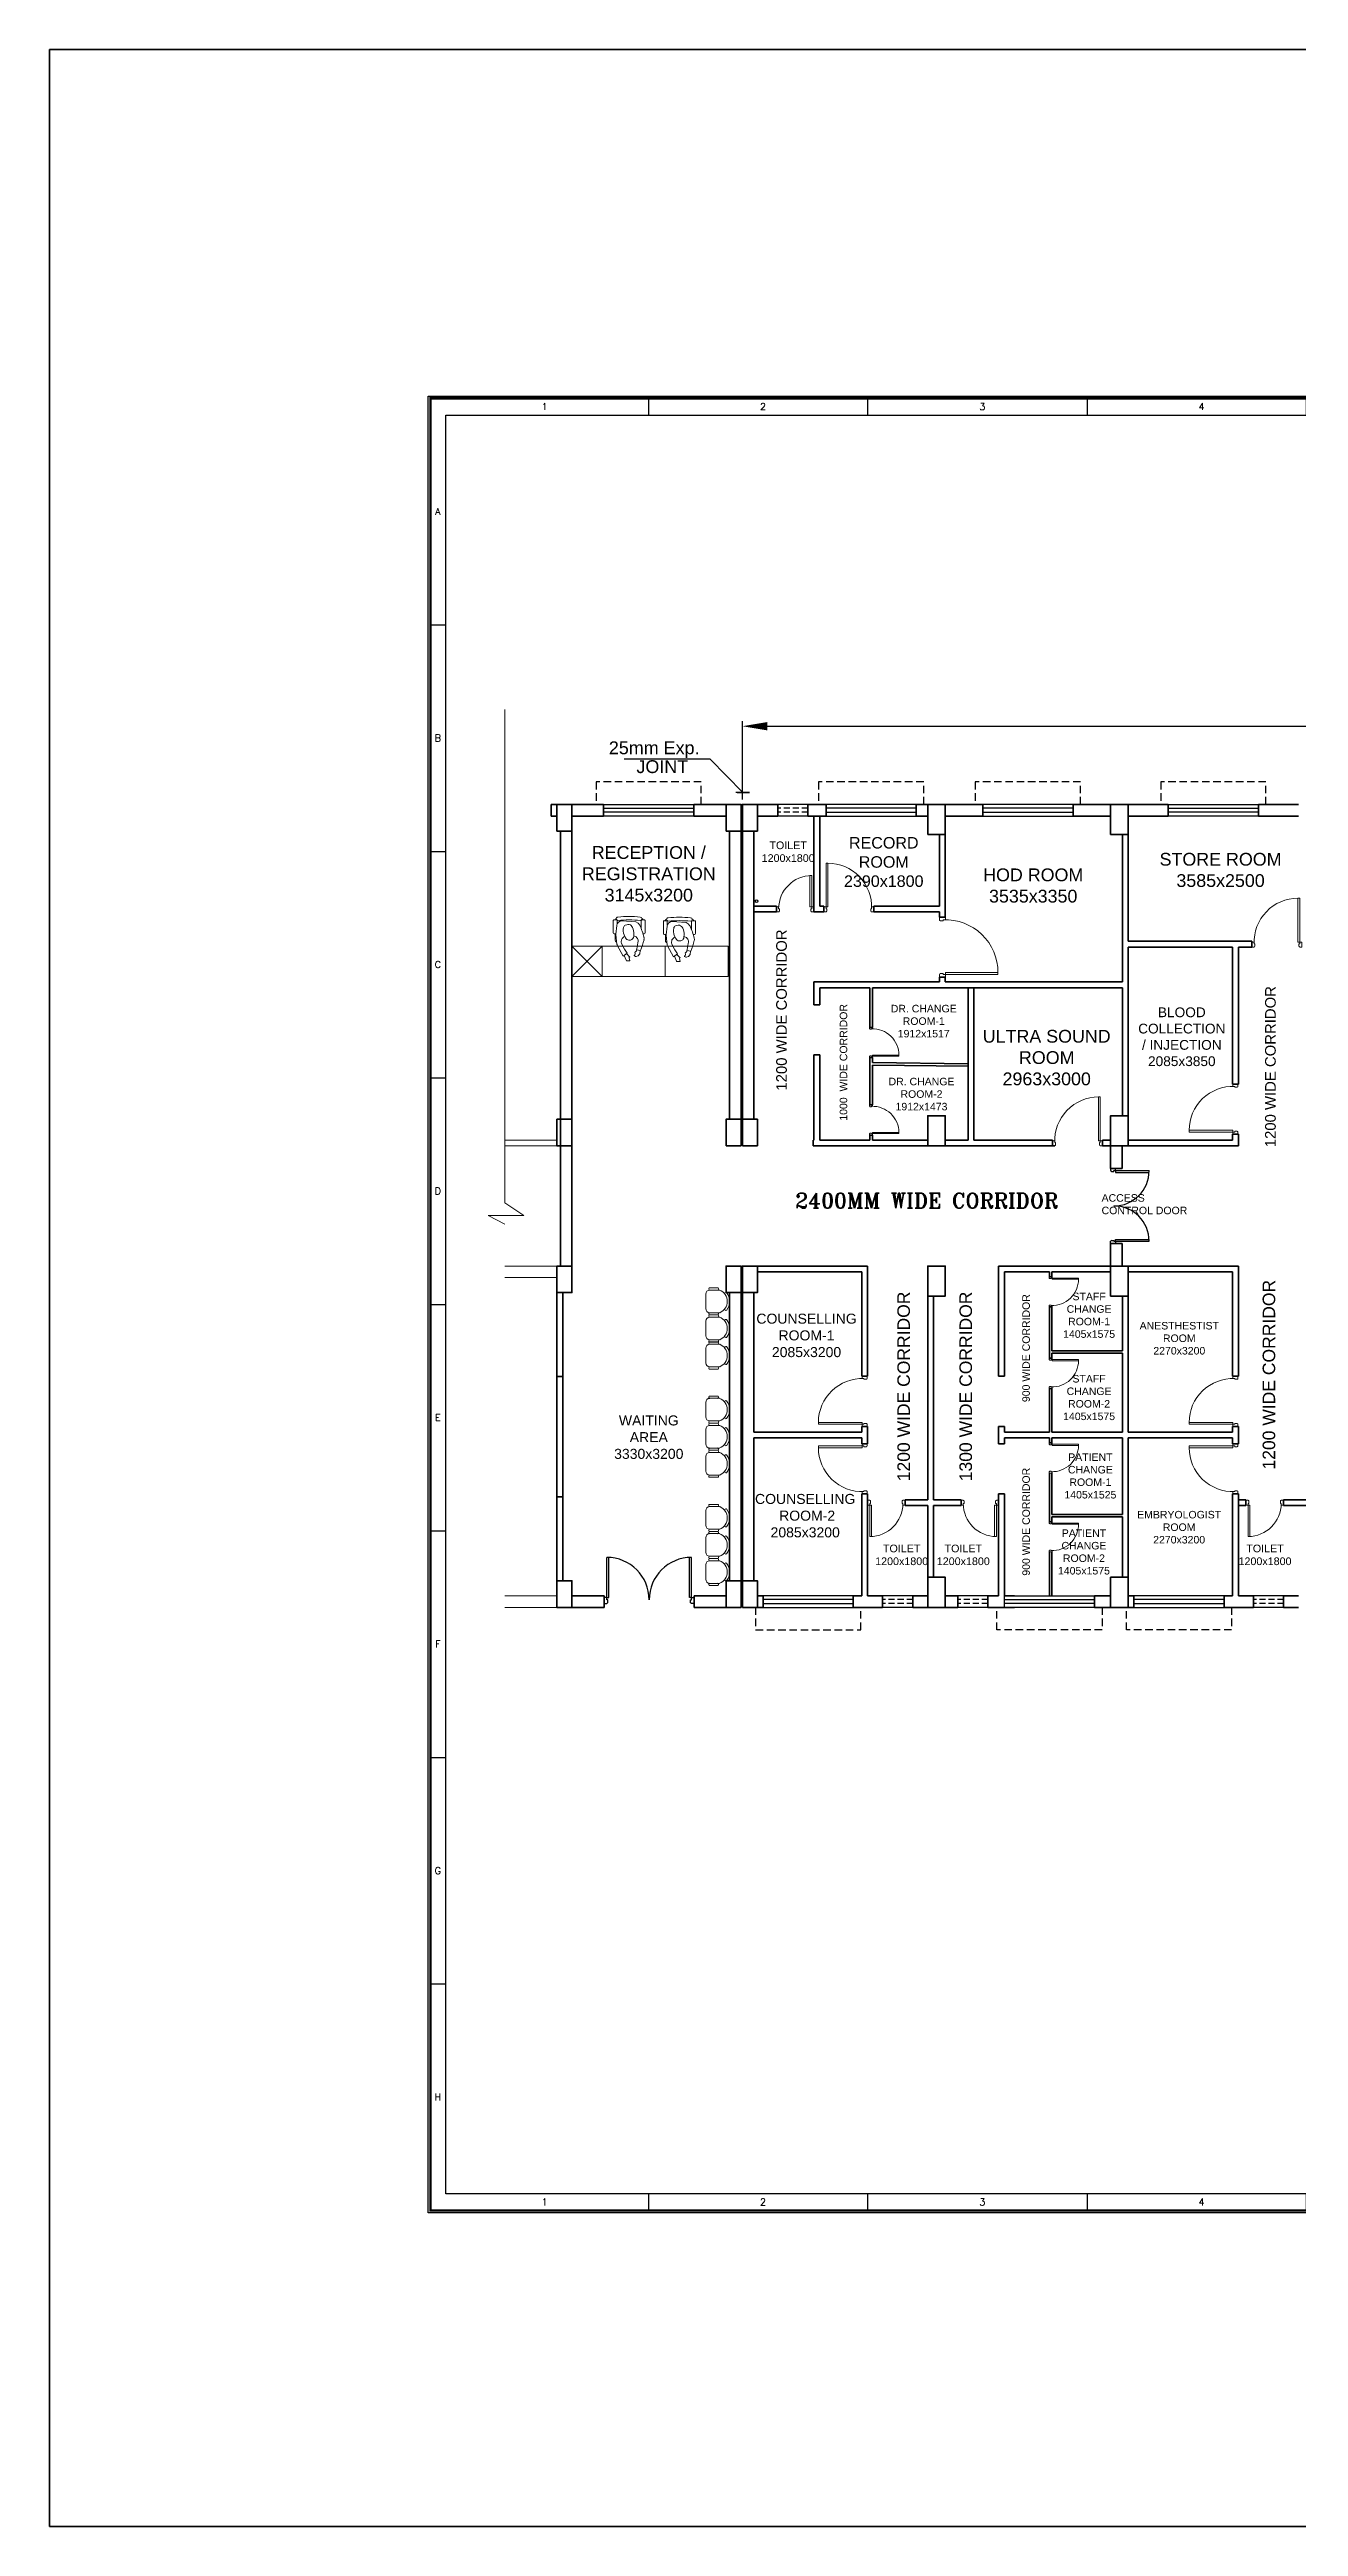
# Model space of a CAD drawing. Header units: millimetres. Extents: x 1380494 to 2061523, y -305664 to -174999.
# Drawn here: x 1889147 to 1914075, y -227091 to -177668 of the extents above; entities that cross this region are included whole.
import ezdxf
from ezdxf.enums import TextEntityAlignment as Align

# ---------------------------------------------------------------- set-up
doc = ezdxf.new("R2010")
doc.units = ezdxf.units.MM
doc.header["$LTSCALE"] = 600
doc.header["$MEASUREMENT"] = 0
doc.header["$PDMODE"] = 35
doc.linetypes.add('HIDDEN', pattern=[0.375, 0.25, -0.125])
doc.layers.add('AREA', color=193, linetype='Continuous', plot=False)
for name, color, linetype, lineweight in [('col', 5, 'Continuous', 35), ('D.F', 251, 'Continuous', 5), ('DOOR', 144, 'Continuous', 13), ('funiture', 30, 'Continuous', 13), ('furniture', 30, 'Continuous', 9), ('P-Wall', 250, 'Continuous', 35)]:
    doc.layers.add(name, color=color, linetype=linetype, lineweight=lineweight)
for name, color, linetype in [('EXP JOINT', 3, 'Continuous'), ('Lines', 7, 'Continuous'), ('MEP_HVAC_DRAIN_PIPE', 7, 'Continuous'), ('TEXT', 250, 'Continuous'), ('TITLE', 7, 'Continuous'), ('wall', 1, 'Continuous'), ('Window', 4, 'Continuous')]:
    doc.layers.add(name, color=color, linetype=linetype)
doc.styles.add('ARIAL', font='arial.ttf')
doc.styles.add('ROMANS', font='romans.shx')
doc.styles.add('ROMANT', font='romant.shx')
doc.dimstyles.new('CSB', dxfattribs={"dimscale": 150, "dimtxt": 1.5, "dimasz": 1.5, "dimexe": 1, "dimexo": 1, "dimgap": 1, "dimtad": 1, "dimdec": 0, "dimzin": 0, "dimdsep": 46, "dimtxsty": 'ROMANS', "dimblk": 'ARCHTICK', "dimcen": 1, "dimdle": 1, "dimclrd": 5, "dimclre": 5, "dimclrt": 6, "dimadec": 0, "dimazin": 0, "dimtfac": 1, "dimtdec": 0, "dimtix": 1, "dimtmove": 2, "dimatfit": 3, "dimldrblk": 'ARCHTICK', "dimfxl": 1, "dimtolj": 1, "dimtzin": 0, "dimarcsym": 0})
doc.dimstyles.get("Standard").update_dxf_attribs({"dimscale": 1.5, "dimtxt": 150, "dimasz": 150, "dimexe": 100, "dimexo": 100, "dimgap": 0.25, "dimtad": 0, "dimdec": 0, "dimzin": 0, "dimdsep": 46, "dimtxsty": 'ARIAL', "dimcen": 0.09, "dimdle": 100, "dimclrd": 7, "dimclre": 7, "dimclrt": 7, "dimadec": 0, "dimazin": 0, "dimtfac": 1, "dimtdec": 0, "dimtofl": 0, "dimtmove": 0, "dimatfit": 3, "dimfxl": 1, "dimtolj": 1, "dimtzin": 0, "dimarcsym": 0})

# ---------------------------------------------------------------- blocks, each defined once
blk = doc.blocks.new('A$C66962185')
at = {"layer": 'TITLE', "color": 7}
for p, q in [((30.11, -140930.66), (30.11, -140928.36)), ((60.37, -140930.66), (60.37, -140928.36)), ((90.64, -140930.66), (90.64, -140928.36)), ((120.9, -140930.66), (120.9, -140928.36)), ((151.16, -140930.66), (151.16, -140928.36)), ((181.42, -140930.66), (181.42, -140928.36)), ((211.69, -140930.66), (211.69, -140928.36)), ((241.95, -140930.66), (241.95, -140928.36)), ((272.21, -140930.66), (272.21, -140928.36)), ((302.47, -140930.66), (302.47, -140928.36)), ((332.74, -140930.66), (332.74, -140928.36)), ((363, -140959.61), (360.7, -140959.61)), ((363, -140990.86), (360.7, -140990.86)), ((363, -141022.1), (360.7, -141022.1)), ((363, -141053.35), (360.7, -141053.35)), ((363, -141084.59), (360.7, -141084.59)), ((363, -141115.84), (360.7, -141115.84)), ((363, -141147.08), (360.7, -141147.08))]:
    blk.add_line(p, q, dxfattribs=at)
at = {"layer": 'TITLE'}
for p, q in [((2.14, -140930.66), (360.7, -140930.66)), ((2.14, -141176.03), (2.14, -140930.66)), ((360.7, -141176.03), (360.7, -140930.66)), ((360.7, -141176.03), (2.14, -141176.03))]:
    blk.add_line(p, q, dxfattribs=at)
at = {"layer": 'TITLE', "color": 0}
for p, q in [((-0.15, -140959.61), (2.14, -140959.61)), ((-0.15, -140990.86), (2.14, -140990.86)), ((-0.15, -141022.1), (2.14, -141022.1)), ((-0.15, -141053.35), (2.14, -141053.35)), ((0, -141084.59), (2.14, -141084.59)), ((-0.15, -141115.84), (2.14, -141115.84)), ((-0.15, -141147.08), (2.14, -141147.08)), ((30.11, -141178.33), (30.11, -141176.03)), ((60.37, -141178.33), (60.37, -141176.03)), ((90.64, -141178.33), (90.64, -141176.03)), ((120.9, -141178.33), (120.9, -141176.03)), ((151.16, -141178.33), (151.16, -141176.03)), ((181.42, -141178.33), (181.42, -141176.03)), ((211.69, -141178.33), (211.69, -141176.03)), ((241.95, -141178.33), (241.95, -141176.03)), ((272.21, -141178.33), (272.21, -141176.03)), ((302.47, -141178.33), (302.47, -141176.03)), ((332.74, -141178.33), (332.74, -141176.03))]:
    blk.add_line(p, q, dxfattribs=at)
at = {"layer": 'TITLE', "color": 7, "const_width": 0.355}
blk.add_lwpolyline([(363, -140928.36), (363, -141178.33), (0, -141178.33), (0, -140928.36)], close=True, dxfattribs=at)
at = {"layer": 'TITLE', "color": 7, "style": 'ROMANS'}
for s, p in [('1', (15.75, -140929.48)), ('2', (45.89, -140929.48)), ('3', (76.15, -140929.48)), ('4', (106.41, -140929.48)), ('5', (136.67, -140929.48)), ('6', (166.94, -140929.48)), ('7', (197.2, -140929.48)), ('8', (227.46, -140929.48)), ('9', (257.73, -140929.48)), ('10', (287.99, -140929.48)), ('11', (318.25, -140929.48)), ('12', (348.51, -140929.48)), ('A', (361.83, -140943.96)), ('B', (361.83, -140975.21)), ('C', (361.83, -141006.45)), ('D', (361.83, -141037.7)), ('E', (361.83, -141068.94)), ('F', (361.83, -141100.19)), ('G', (361.83, -141131.44)), ('H', (361.83, -141162.68))]:
    blk.add_text(s, height=0.952, dxfattribs=at).set_placement(p, align=Align.MIDDLE)
at = {"layer": 'TITLE', "color": 0, "style": 'ROMANS'}
for s, p in [('A', (1.02, -140943.96)), ('B', (1.02, -140975.21)), ('C', (1.02, -141006.45)), ('D', (1.02, -141037.7)), ('E', (1.02, -141068.94)), ('F', (1.02, -141100.19)), ('G', (1.02, -141131.44)), ('H', (1.02, -141162.68)), ('1', (15.75, -141177.15)), ('2', (45.89, -141177.15)), ('3', (76.15, -141177.15)), ('4', (106.41, -141177.15)), ('5', (136.67, -141177.15)), ('6', (166.94, -141177.15)), ('7', (197.2, -141177.15)), ('8', (227.46, -141177.15)), ('9', (257.73, -141177.15)), ('10', (287.99, -141177.15)), ('11', (318.25, -141177.15)), ('12', (348.51, -141177.15))]:
    blk.add_text(s, height=0.952, dxfattribs=at).set_placement(p, align=Align.MIDDLE)
blk = doc.blocks.new('A$C19B8274B')
at = {"layer": 'DOOR'}
blk.add_line((-45, 925), (-80, 925), dxfattribs=at)
at = {"layer": 'DOOR', "color": 8}
for p, q in [((-80, 50), (-80, 925)), ((-45, 50), (-45, 925)), ((-45, 50), (-80, 50)), ((-955, -50), (-955, -47.5)), ((-940, -35), (-942.5, -35)), ((-60, -35), (-57.5, -35)), ((-45, -50), (-45, -47.5))]:
    blk.add_line(p, q, dxfattribs=at)
for points in [[(-940, 15), (-955, 15), (-955, 50), (-1000, 50), (-1000, -50), (-955, -50)], [(-940, -35), (-940, 15)], [(-60, 15), (-45, 15), (-45, 50), (0, 50), (0, -50), (-45, -50)], [(-60, -35), (-60, 15)]]:
    blk.add_lwpolyline(points, dxfattribs=at)
for centre, radius, start, end in [((-80, 50), 875, 90, 182.29244), ((-955, -35), 12.5, 270, 0), ((-45, -35), 12.5, 180, 270)]:
    blk.add_arc(centre, radius, start, end, dxfattribs=at)
blk = doc.blocks.new('W1800')
at = {"layer": 'wall', "color": 7}
for p, q in [((0, -58), (0, 173)), ((1800, 173), (1800, -58))]:
    blk.add_line(p, q, dxfattribs=at)
at = {"layer": 'Window'}
for p, q in [((0, 173), (1800, 173)), ((0, 98), (1800, 98)), ((1800, 18), (0, 18)), ((1800, -58), (0, -58))]:
    blk.add_line(p, q, dxfattribs=at)
blk = doc.blocks.new('CH1')
for p, q in [((7.8, 8.9), (15.5, 8.9)), ((8.9, 10.6), (16.1, 10.6)), ((18.7, -5.7), (18.7, 5.7)), ((7.8, -8.9), (15.5, -8.9)), ((8.9, -10.6), (16.1, -10.6))]:
    blk.add_line(p, q)
for centre, radius, start, end in [((11.3, 0), 11.3, 141.456, 218.544), ((11.3, 0), 9.53, 111.6314, 248.3686), ((2.9, 6.2), 0.935, 339.0298, 121.3377), ((9.8, 9.9), 1.13, 139.8035, 247.8585), ((15.5, 5.7), 3.19, 0, 90), ((15.2, 9.9), 1.13, 292.1415, 40.1965), ((2.9, -6.2), 0.935, 238.6623, 20.9702), ((9.8, -9.9), 1.13, 112.1415, 220.1965), ((15.5, -5.7), 3.19, 270, 0), ((15.2, -9.9), 1.13, 319.8035, 67.8585)]:
    blk.add_arc(centre, radius, start, end)
blk = doc.blocks.new('A$C32852038')
at = {"xscale": 25.40000009536743, "yscale": 25.39999985694885, "zscale": 25.39999999999785, "rotation": 90}
blk.add_blockref('CH1', (0, -476), dxfattribs=at)
blk = doc.blocks.new('*D195')
at = {"layer": 'D.F', "color": 5, "lineweight": -2, "transparency": 16777216}
for p, q in [((1902975, -192632), (1902975, -191070)), ((1903475, -191170), (1915457, -191170)), ((1935750, -191170), (1923768, -191170)), ((1936250, -192632), (1936250, -191070))]:
    blk.add_line(p, q, dxfattribs=at)
at = {"layer": 'D.F', "color": 5, "transparency": 16777216}
for points in [[(1903475, -191087), (1903475, -191253), (1902975, -191170)], [(1935750, -191087), (1935750, -191253), (1936250, -191170)]]:
    blk.add_solid(points, dxfattribs=at)
at = {"layer": 'Defpoints', "color": 0, "transparency": 16777216}
for p in [(1902975, -191170), (1902975, -192732), (1936250, -192732)]:
    blk.add_point(p, dxfattribs=at)
at = {"layer": 'D.F', "color": 7, "transparency": 16777216, "insert": (1919613, -191170), "char_height": 750, "attachment_point": 5, "style": 'ROMANT'}
blk.add_mtext('\\A1;{\\H0.6667x;INFERTILITY CENTER}', dxfattribs=at)
blk = doc.blocks.new('750')
at = {"layer": 'DOOR', "color": 8}
for p, q in [((-50, 705), (-47.5, 705)), ((-35, 690), (-35, 692.5)), ((-50, 45), (-47.5, 45)), ((-35, 60), (-35, 57.5)), ((50, 45), (50, 80)), ((50, 80), (675, 80)), ((50, 45), (675, 45)), ((675, 45), (675, 80))]:
    blk.add_line(p, q, dxfattribs=at)
for points in [[(15, 690), (15, 705), (50, 705), (50, 750), (-50, 750), (-50, 705)], [(-35, 690), (15, 690)], [(15, 60), (15, 45), (50, 45), (50, 0), (-50, 0), (-50, 45)], [(-35, 60), (15, 60)]]:
    blk.add_lwpolyline(points, dxfattribs=at)
for centre, radius, start, end in [((-35, 705), 12.5, 180, 270), ((15, 45), 660, 0, 90), ((-35, 45), 12.5, 90, 180)]:
    blk.add_arc(centre, radius, start, end, dxfattribs=at)
blk = doc.blocks.new('A$C749C31A5')
for p, q in [((158, 607), (82, 617)), ((88, 617), (96, 677)), ((99, 684), (126, 712)), ((126, 448), (127, 450)), ((127, 450), (130, 478)), ((130, 478), (136, 515)), ((132, 715), (163, 726)), ((136, 515), (142, 548)), ((142, 548), (152, 585)), ((152, 585), (158, 607)), ((173, 725), (195, 716)), ((288, 755), (275, 799)), ((280, 806), (329, 804)), ((281, 738), (283, 739)), ((336, 674), (281, 730)), ((396, 718), (325, 666)), ((325, 666), (373, 594)), ((343, 795), (380, 706)), ((373, 594), (409, 525)), ((506, 518), (396, 718)), ((409, 525), (429, 481)), ((432, 457), (428, 425)), ((531, 330), (512, 501)), ((0, 297), (0, 75)), ((12, 63), (54, 63)), ((18, 315), (39, 315)), ((36, 63), (36, 56)), ((54, 38), (57, 38)), ((72, 221), (72, 80)), ((98, 157), (129, 119)), ((129, 119), (169, 94)), ((162, 371), (148, 385)), ((179, 362), (162, 371)), ((169, 94), (423, 80)), ((206, 350), (179, 362)), ((207, 359), (202, 318)), ((212, 380), (207, 359)), ((221, 397), (212, 380)), ((287, 145), (314, 146)), ((314, 146), (334, 149)), ((334, 149), (360, 158)), ((383, 333), (356, 388)), ((384, 366), (370, 361)), ((417, 401), (384, 366)), ((510, 141), (510, 80)), ((514, 154), (515, 164)), ((515, 164), (531, 321)), ((524, 38), (527, 38)), ((527, 63), (569, 63)), ((531, 315), (563, 315)), ((544, 425), (544, 315)), ((545, 63), (545, 56)), ((581, 297), (581, 75))]:
    blk.add_line(p, q)
for centre, major_axis, start_param, end_param in [((1922, -82), (-1392, 1392), 0.422326, 0.524594), ((109, 675), (9.48, 9.48), 1.575781, 2.235741), ((136, 702), (-9.48, 9.48), -0.459579, 0.004984), ((208, 587), (-44.7, 44.7), -0.389622, 0.44073), ((168, 713), (9.48, 9.48), 0.392715, 1.111217), ((224, 675), (31.1, 31.1), 1.473299, 2.900347), ((182, 650), (3.16, 3.16), 4.322767, 6.041939), ((193, 712), (-3.16, 3.16), 3.044095, 5.105104), ((280, 801), (-3.64, 3.64), -0.820791, 1.065616), ((284, 734), (3.64, 3.64), 1.454932, 3.132464), ((273, 751), (-10.9, 10.9), 3.025729, 4.207208), ((329, 789), (10.9, 10.9), 5.894858, 7.03319), ((388, 463), (-31.6, 31.6), 3.79164, 4.353509), ((467, 496), (31.6, 31.6), 5.612395, 6.001159), ((500, 425), (31.1, 31.1), 5.497787, 6.69493), ((18, 297), (12.6, 12.6), 0.785398, 2.356194), ((12, 75), (8.63, 8.63), 2.356194, 3.926991), ((107, 403), (-63.2, 63.2), 0.524594, 1.034846), ((1343, 718), (-365, 1316), 1.549601, 1.723123), ((54, 56), (-13, 13), 0.785398, 2.356194), ((54, 80), (-12.6, 12.6), 2.356194, 3.926991), ((88, 41), (-22.2, 22.2), -0.785398, 2.356194), ((291, 2090), (-38, 2027), 3.022801, 3.222589), ((291, 2090), (-2089, 53), 1.499279, 1.693085), ((197, 437), (50.6, 50.6), 2.20036, 3.165612), ((444, 312), (236, 54), 2.890446, 3.399922), ((277, 356), (-49.3, 49.3), -0.268954, 0.150173), ((318, 235), (67.3, 67.3), 2.74069, 3.590533), ((291, 334), (67.6, 67.6), 0.764553, 1.316959), ((293, 360), (-49, 49), 4.341426, 5.496709), ((336, 210), (-40.8, 40.8), 2.779238, 3.730613), ((148, 247), (-177, 177), 3.73355, 4.276249), ((384, 431), (-31.6, 31.6), 3.183154, 3.79164), ((418, 179), (-70, 70), 2.402881, 3.670313), ((493, 41), (-22.2, 22.2), 2.356194, 5.497787), ((527, 80), (-12.6, 12.6), 0.785398, 2.356194), ((527, 56), (13, 13), 3.926991, 5.497787), ((487, 325), (-31.6, 31.6), 3.824541, 4.041599), ((563, 297), (12.6, 12.6), 5.497787, 7.068583), ((569, 75), (-8.63, 8.63), 2.356194, 3.926991)]:
    blk.add_ellipse(centre, major_axis=major_axis, ratio=1, start_param=start_param, end_param=end_param)

msp = doc.modelspace()

# ---------------------------------------------------------------- linework, layer by layer
at = {"color": 8, "lineweight": 25}
for p, q in [((1910425.0305, -199991.7108), (1910325.0305, -199991.7108)), ((1910325.0305, -199991.7108), (1910325.0305, -200036.7108)), ((1910325.0305, -200036.7108), (1910327.5305, -200036.7108)), ((1910340.0305, -200051.7108), (1910340.0305, -200049.2108)), ((1910340.0305, -200051.7108), (1910390.0305, -200051.7108)), ((1910390.0305, -200051.7108), (1910390.0305, -200036.7108)), ((1910390.0305, -200036.7108), (1910425.0305, -200036.7108)), ((1910425.0305, -200036.7108), (1910425.0305, -199991.7108)), ((1910425.0305, -200036.7108), (1911095.0305, -200036.7108)), ((1910425.0305, -200036.7108), (1910425.0305, -200071.7108)), ((1910425.0305, -200071.7108), (1911095.0305, -200071.7108)), ((1910325.0305, -201491.7108), (1910325.0305, -201446.7108)), ((1910325.0305, -201446.7108), (1910327.5305, -201446.7108)), ((1910425.0305, -201491.7108), (1910325.0305, -201491.7108)), ((1910425.0305, -201491.7108), (1910325.0305, -201491.7108)), ((1910340.0305, -201431.7108), (1910340.0305, -201434.2108)), ((1910340.0305, -201431.7108), (1910390.0305, -201431.7108)), ((1910390.0305, -201431.7108), (1910390.0305, -201446.7108)), ((1910390.0305, -201446.7108), (1910425.0305, -201446.7108)), ((1910425.0305, -201411.7108), (1911095.0305, -201411.7108)), ((1910425.0305, -201446.7108), (1910425.0305, -201411.7108)), ((1910425.0305, -201446.7108), (1911095.0305, -201446.7108)), ((1910425.0305, -201446.7108), (1910425.0305, -201491.7108)), ((1900269.5305, -208557.7108), (1900269.5305, -207753.7108)), ((1900311.5305, -208557.7108), (1900311.5305, -207753.7108)), ((1901919.5305, -208557.7108), (1901919.5305, -207753.7108)), ((1901961.5305, -208557.7108), (1901961.5305, -207753.7108)), ((1900215.5305, -208557.7108), (1900215.5305, -208677.7108)), ((1900269.5305, -208557.7108), (1900215.5305, -208557.7108)), ((1900215.5305, -208557.7108), (1900215.5305, -208677.7108)), ((1900269.5305, -208599.7108), (1900269.5305, -208557.7108)), ((1900269.5305, -208557.7108), (1900311.5305, -208557.7108)), ((1901961.5305, -208557.7108), (1901919.5305, -208557.7108)), ((1901961.5305, -208599.7108), (1901961.5305, -208557.7108)), ((1901961.5305, -208557.7108), (1902015.5305, -208557.7108)), ((1902015.5305, -208557.7108), (1902015.5305, -208677.7108)), ((1900215.5305, -208677.7108), (1900269.5305, -208677.7108)), ((1900287.5305, -208599.7108), (1900269.5305, -208599.7108)), ((1900269.5305, -208677.7108), (1900269.5305, -208674.7108)), ((1900287.5305, -208659.7108), (1900284.5305, -208659.7108)), ((1900287.5305, -208659.7108), (1900287.5305, -208599.7108)), ((1901943.5305, -208599.7108), (1901961.5305, -208599.7108)), ((1901943.5305, -208659.7108), (1901943.5305, -208599.7108)), ((1901943.5305, -208659.7108), (1901946.5305, -208659.7108)), ((1901961.5305, -208677.7108), (1901961.5305, -208674.7108)), ((1902015.5305, -208677.7108), (1901961.5305, -208677.7108))]:
    msp.add_line(p, q, dxfattribs=at)
at = {"color": 8}
for centre, radius, start, end in [((1910340.0305, -200036.7108), 12.5, 180, 270), ((1910390.0305, -200036.7108), 705, 270, 0), ((1910390.0305, -201446.7108), 705, 0, 90), ((1910340.0305, -201446.7108), 12.5, 90, 180), ((1900269.5305, -208599.7108), 846, 0, 90), ((1901961.5305, -208599.7108), 846, 90, 180), ((1900269.5305, -208659.7108), 15, 270, 0), ((1901961.5305, -208659.7108), 15, 180, 270)]:
    msp.add_arc(centre, radius, start, end, dxfattribs=at)
at = {"layer": 'AREA'}
for points in [[(1896705.253, -184584.9113), (1949301.957, -184584.9113), (1949301.957, -220831.4262), (1896705.253, -220831.4262)], [(1896750.253, -184629.9113), (1949256.957, -184629.9113), (1949256.957, -220786.4262), (1896750.253, -220786.4262)]]:
    msp.add_lwpolyline(points, close=True, dxfattribs=at)
at = {"layer": 'col'}
for points in [[(1899275.0305, -193261.7108), (1899575.0305, -193261.7108), (1899575.0305, -192731.7108), (1899275.0305, -192731.7108)], [(1902650.0305, -193261.7108), (1902950.0305, -193261.7108), (1902950.0305, -192731.7108), (1902650.0305, -192731.7108)], [(1902975.0305, -193261.7108), (1903275.0305, -193261.7108), (1903275.0305, -192731.7108), (1902975.0305, -192731.7108)], [(1906675.0305, -193331.7108), (1907025.0305, -193331.7108), (1907025.0305, -192731.7108), (1906675.0305, -192731.7108)], [(1910325.0305, -193331.7108), (1910675.0305, -193331.7108), (1910675.0305, -192731.7108), (1910325.0305, -192731.7108)], [(1899275.0305, -199541.7108), (1899575.0305, -199541.7108), (1899575.0305, -199011.7108), (1899275.0305, -199011.7108)], [(1902650.0305, -199541.7108), (1902950.0305, -199541.7108), (1902950.0305, -199011.7108), (1902650.0305, -199011.7108)], [(1902975.0305, -199541.7108), (1903275.0305, -199541.7108), (1903275.0305, -199011.7108), (1902975.0305, -199011.7108)], [(1906675.0305, -199541.7108), (1907025.0305, -199541.7108), (1907025.0305, -198941.7108), (1906675.0305, -198941.7108)], [(1910325.0305, -199541.7108), (1910675.0305, -199541.7108), (1910675.0305, -198941.7108), (1910325.0305, -198941.7108)], [(1899275.0305, -202471.7108), (1899575.0305, -202471.7108), (1899575.0305, -201941.7108), (1899275.0305, -201941.7108)], [(1902650.0305, -202471.7108), (1902950.0305, -202471.7108), (1902950.0305, -201941.7108), (1902650.0305, -201941.7108)], [(1902975.0305, -202471.7108), (1903275.0305, -202471.7108), (1903275.0305, -201941.7108), (1902975.0305, -201941.7108)], [(1906675.0305, -202541.7108), (1907025.0305, -202541.7108), (1907025.0305, -201941.7108), (1906675.0305, -201941.7108)], [(1910325.0305, -202541.7108), (1910675.0305, -202541.7108), (1910675.0305, -201941.7108), (1910325.0305, -201941.7108)], [(1899275.0305, -208751.7108), (1899575.0305, -208751.7108), (1899575.0305, -208221.7108), (1899275.0305, -208221.7108)], [(1902650.0305, -208751.7108), (1902950.0305, -208751.7108), (1902950.0305, -208221.7108), (1902650.0305, -208221.7108)], [(1902975.0305, -208751.7108), (1903275.0305, -208751.7108), (1903275.0305, -208221.7108), (1902975.0305, -208221.7108)], [(1906675.0305, -208751.7108), (1907025.0305, -208751.7108), (1907025.0305, -208151.7108), (1906675.0305, -208151.7108)], [(1910325.0305, -208751.7108), (1910675.0305, -208751.7108), (1910675.0305, -208151.7108), (1910325.0305, -208151.7108)]]:
    msp.add_lwpolyline(points, close=True, dxfattribs=at)
at = {"layer": 'D.F', "linetype": 'Continuous'}
for p, q in [((1898231.2442, -190833.8029), (1898231.2442, -200678.5419)), ((1898231.2442, -199426.7108), (1899275.0305, -199426.7108)), ((1898231.2442, -199541.7108), (1899275.0305, -199541.7108)), ((1897902.7686, -200933.9478), (1898231.2442, -201102.9981)), ((1898616.5463, -200933.9478), (1897902.7686, -200933.9478)), ((1898231.2442, -200678.5419), (1898616.5463, -200933.9478)), ((1898231.2442, -201941.7108), (1899275.0305, -201941.7108)), ((1898231.2442, -202171.7108), (1899275.0305, -202171.7108)), ((1898231.2442, -208521.7108), (1899275.0305, -208521.7108)), ((1898231.2442, -208751.7108), (1899275.0305, -208751.7108))]:
    msp.add_line(p, q, dxfattribs=at)
at = {"layer": 'funiture'}
for p, q in [((1900175.0305, -196161.7108), (1899575.0305, -195561.7108)), ((1900175.0305, -195561.7108), (1899575.0305, -196161.7108))]:
    msp.add_line(p, q, dxfattribs=at)
for points in [[(1899575.0305, -196161.7108), (1899575.0305, -195561.7108), (1900175.0305, -195561.7108), (1900175.0305, -196161.7108)], [(1899575.0305, -195561.7108), (1900175.0305, -195561.7108), (1900175.0305, -196161.7108), (1899575.0305, -196161.7108)], [(1901435.0305, -195561.7108), (1902695.0305, -195561.7108), (1902695.0305, -196161.7108), (1901435.0305, -196161.7108)]]:
    msp.add_lwpolyline(points, close=True, dxfattribs=at)
msp.add_lwpolyline([(1900175.0305, -196161.7108), (1902695.0305, -196161.7108), (1902695.0305, -195561.7108), (1900175.0305, -195561.7108), (1900175.0305, -196161.7108)], dxfattribs=at)
at = {"layer": 'Lines', "linetype": 'HIDDEN'}
for points in [[(1902154.1913, -192731.7108), (1902154.1913, -192281.7108), (1900054.1913, -192281.7108), (1900054.1913, -192731.7108)], [(1906595.3568, -192731.7108), (1906595.3568, -192281.7108), (1904495.3568, -192281.7108), (1904495.3568, -192731.7108)], [(1909725.3568, -192731.7108), (1909725.3568, -192281.7108), (1907625.3568, -192281.7108), (1907625.3568, -192731.7108)], [(1913424.7041, -192731.7108), (1913424.7041, -192281.7108), (1911324.7041, -192281.7108), (1911324.7041, -192731.7108)], [(1903240.0305, -208751.7108), (1903240.0305, -209201.7108), (1905340.0305, -209201.7108), (1905340.0305, -208751.7108)], [(1910155.0305, -208751.7108), (1910155.0305, -209201.7108), (1908055.0305, -209201.7108), (1908055.0305, -208751.7108)], [(1912740.0305, -208751.7108), (1912740.0305, -209201.7108), (1910640.0305, -209201.7108), (1910640.0305, -208751.7108)]]:
    msp.add_lwpolyline(points, dxfattribs=at)
at = {"layer": 'MEP_HVAC_DRAIN_PIPE', "linetype": 'ByBlock'}
msp.add_circle((1903258.8392, -194661.7108), 25, dxfattribs=at)
at = {"layer": 'P-Wall', "linetype": 'Continuous'}
for p, q in [((1899275.0305, -192731.7108), (1899160.0305, -192731.7108)), ((1899160.0305, -192961.7108), (1899160.0305, -192731.7108)), ((1899275.0305, -192731.7108), (1899160.0305, -192731.7108)), ((1900205.5305, -192731.7108), (1899575.0305, -192731.7108)), ((1900205.5305, -192731.7108), (1900205.5305, -192961.7108)), ((1902650.0305, -192731.7108), (1902005.5305, -192731.7108)), ((1902005.5305, -192731.7108), (1902005.5305, -192961.7108)), ((1899275.0305, -192961.7108), (1899160.0305, -192961.7108)), ((1900205.5305, -192961.7108), (1899575.0305, -192961.7108)), ((1902650.0305, -192961.7108), (1902005.5305, -192961.7108)), ((1904405.0305, -192961.7108), (1904405.0305, -194876.6882)), ((1904520.0305, -192961.7108), (1904520.0305, -194761.6882)), ((1899345.0305, -193261.7108), (1899345.0305, -201941.7108)), ((1899575.0305, -193261.7108), (1899575.0305, -201941.7108)), ((1902720.0305, -199011.7108), (1902720.0305, -193261.7108)), ((1902950.0305, -199011.7108), (1902950.0305, -193261.7108)), ((1902975.0305, -193261.7108), (1902975.0305, -199011.7108)), ((1902975.0305, -193331.7108), (1902975.0305, -198941.7108)), ((1903205.0305, -193261.7108), (1903205.0305, -199011.7108)), ((1903205.0305, -193331.7108), (1903205.0305, -198941.7108)), ((1904520.0305, -194876.6882), (1904405.0305, -194876.6882)), ((1904600.0305, -194761.6882), (1904600.0305, -194876.6882)), ((1905600.0305, -194761.6882), (1905600.0305, -194876.6882)), ((1910675.0305, -195461.7108), (1913145.0305, -195461.7108)), ((1910675.0305, -195576.7108), (1912760.0305, -195576.7108)), ((1912760.0305, -198311.7108), (1912760.0305, -195576.7108)), ((1912875.0305, -198311.7108), (1912875.0305, -195576.7108)), ((1912875.0305, -195576.7108), (1913145.0305, -195576.7108)), ((1913145.0305, -195461.7108), (1913145.0305, -195576.7108)), ((1907025.0305, -196178.565), (1906910.0305, -196178.565)), ((1904405.0305, -196271.7108), (1906910.0305, -196271.7108)), ((1904405.0305, -196271.7108), (1904405.0305, -196726.7108)), ((1904520.0305, -196386.7108), (1905520.0305, -196386.7108)), ((1904520.0305, -196386.7108), (1904520.0305, -196726.7108)), ((1905570.0305, -196386.7108), (1910445.0305, -196386.7108)), ((1907025.0305, -196271.7108), (1910445.0305, -196271.7108)), ((1907482.5305, -196386.7108), (1907482.2632, -199426.7108)), ((1907597.2632, -196386.7108), (1907597.2632, -199426.7108)), ((1910445.0305, -196271.7108), (1910560.0305, -196271.7108)), ((1910445.0305, -196386.7108), (1910560.0305, -196386.7108)), ((1904405.0305, -196726.7108), (1904520.0305, -196726.7108)), ((1904405.0305, -197726.7108), (1904520.0305, -197726.7108)), ((1904405.0305, -197726.7108), (1904405.0305, -199426.7108)), ((1904520.0305, -197726.7108), (1904520.0305, -199426.7108)), ((1912760.0305, -198311.7108), (1912875.0305, -198311.7108)), ((1904390.0305, -199426.7108), (1904405.0305, -199426.7108)), ((1904390.0305, -199426.7108), (1904390.0305, -199541.7108)), ((1904390.0305, -199541.7108), (1906675.0305, -199541.7108)), ((1904520.0305, -199426.7108), (1905520.0305, -199426.7108)), ((1905570.0305, -199426.7108), (1906675.0305, -199426.7108)), ((1907025.0305, -199426.7108), (1907482.2632, -199426.7108)), ((1907025.0305, -199541.7108), (1909210.0305, -199541.7108)), ((1907597.2632, -199426.7108), (1909165.0305, -199426.7108)), ((1909165.0305, -199426.7108), (1909165.0305, -199541.7108)), ((1910165.0305, -199426.7108), (1910165.0305, -199541.7108)), ((1910165.0305, -199426.7108), (1910325.0305, -199426.7108)), ((1910165.0305, -199541.7108), (1910325.0305, -199541.7108)), ((1912760.0305, -199311.7108), (1912875.0305, -199311.7108)), ((1912760.0305, -199426.7108), (1912760.0305, -199311.7108)), ((1912875.0305, -199541.7108), (1912875.0305, -199311.7108)), ((1903275.0305, -201941.7108), (1905475.0305, -201941.7108)), ((1903275.0305, -202056.7108), (1905360.0305, -202056.7108)), ((1905475.0305, -202056.7108), (1905475.0305, -201941.7108)), ((1910325.0305, -201941.7108), (1908090.0305, -201941.7108)), ((1909105.0305, -202056.7108), (1908205.0305, -202056.7108)), ((1909405.0305, -202056.7108), (1909155.0305, -202056.7108)), ((1910325.0305, -202056.7108), (1909405.0305, -202056.7108)), ((1910675.0305, -201941.7108), (1912875.0305, -201941.7108)), ((1910675.0305, -202056.7108), (1912760.0305, -202056.7108)), ((1899275.0305, -202471.7108), (1899275.0305, -204146.7108)), ((1899390.0305, -202471.7108), (1899390.0305, -204146.7108)), ((1902720.0305, -208221.7108), (1902720.0305, -202471.7108)), ((1902950.0305, -208221.7108), (1902950.0305, -202471.7108)), ((1902975.0305, -202471.7108), (1902975.0305, -208221.7108)), ((1902975.0305, -202541.7108), (1902975.0305, -208151.7108)), ((1903205.0305, -202471.7108), (1903205.0305, -205256.7108)), ((1903205.0305, -202541.7108), (1903205.0305, -205256.7108)), ((1910560.0305, -202541.7108), (1910560.0305, -203631.7108)), ((1910675.0305, -202541.7108), (1910675.0305, -205256.7108)), ((1910560.0305, -203681.7108), (1910560.0305, -205256.7108)), ((1899390.0305, -204146.7108), (1899275.0305, -204146.7108)), ((1899275.0305, -206546.7108), (1899275.0305, -204146.7108)), ((1899390.0305, -204146.7108), (1899390.0305, -206546.7108)), ((1905360.0305, -204141.7108), (1905475.0305, -204141.7108)), ((1908205.0305, -204141.7108), (1908090.0305, -204141.7108)), ((1912760.0305, -204141.7108), (1912875.0305, -204141.7108)), ((1903205.0305, -205256.7108), (1905360.0305, -205256.7108)), ((1903205.0305, -205371.7108), (1903205.0305, -208221.7108)), ((1903205.0305, -205371.7108), (1903205.0305, -208151.7108)), ((1903205.0305, -205371.7108), (1905360.0305, -205371.7108)), ((1905360.0305, -205141.7108), (1905475.0305, -205141.7108)), ((1905360.0305, -205486.7108), (1905475.0305, -205486.7108)), ((1908205.0305, -205141.7108), (1908090.0305, -205141.7108)), ((1908205.0305, -205486.7108), (1908090.0305, -205486.7108)), ((1909105.0305, -205256.7108), (1908205.0305, -205256.7108)), ((1909105.0305, -205371.7108), (1908205.0305, -205371.7108)), ((1910560.0305, -205256.7108), (1909155.0305, -205256.7108)), ((1910560.0305, -205371.7108), (1909155.0305, -205371.7108)), ((1910560.0305, -205371.7108), (1910560.0305, -206536.7108)), ((1910675.0305, -205256.7108), (1912760.0305, -205256.7108)), ((1910675.0305, -205371.7108), (1910675.0305, -208151.7108)), ((1910675.0305, -205371.7108), (1912760.0305, -205371.7108)), ((1912760.0305, -205141.7108), (1912875.0305, -205141.7108)), ((1912760.0305, -205486.7108), (1912875.0305, -205486.7108)), ((1899390.0305, -206546.7108), (1899275.0305, -206546.7108)), ((1899275.0305, -206546.7108), (1899275.0305, -208221.7108)), ((1899390.0305, -206546.7108), (1899390.0305, -208221.7108)), ((1905360.0305, -206486.7108), (1905475.0305, -206486.7108)), ((1908205.0305, -206486.7108), (1908090.0305, -206486.7108)), ((1910560.0305, -206536.7108), (1910560.0305, -206896.7108)), ((1912760.0305, -206486.7108), (1912875.0305, -206486.7108)), ((1910560.0305, -206946.7108), (1910560.0305, -208151.7108)), ((1900215.5305, -208521.7108), (1899575.0305, -208521.7108)), ((1900215.5305, -208521.7108), (1900215.5305, -208751.7108)), ((1902650.0305, -208521.7108), (1902015.5305, -208521.7108)), ((1902015.5305, -208521.7108), (1902015.5305, -208751.7108)), ((1905775.0305, -208521.7108), (1905775.0305, -208751.7108)), ((1906375.0305, -208521.7108), (1906375.0305, -208751.7108)), ((1907275.0305, -208521.7108), (1907275.0305, -208751.7108)), ((1907875.0305, -208521.7108), (1907875.0305, -208751.7108)), ((1913175.0305, -208521.7108), (1913175.0305, -208751.7108)), ((1913775.0305, -208521.7108), (1913775.0305, -208751.7108)), ((1900215.5305, -208751.7108), (1899575.0305, -208751.7108)), ((1902650.0305, -208751.7108), (1902015.5305, -208751.7108))]:
    msp.add_line(p, q, dxfattribs=at)
at = {"layer": 'P-Wall'}
for p, q in [((1903685.0305, -192731.7108), (1903275.0305, -192731.7108)), ((1903685.0305, -192961.7108), (1903685.0305, -192731.7108)), ((1904285.0305, -192961.7108), (1904285.0305, -192731.7108)), ((1904645.3568, -192731.7108), (1904285.0305, -192731.7108)), ((1904645.3568, -192961.7108), (1904645.3568, -192731.7108)), ((1906445.3568, -192961.7108), (1906445.3568, -192731.7108)), ((1906675.0305, -192731.7108), (1906445.3568, -192731.7108)), ((1907775.3568, -192731.7108), (1907025.0305, -192731.7108)), ((1907775.3568, -192961.7108), (1907775.3568, -192731.7108)), ((1909575.3568, -192961.7108), (1909575.3568, -192731.7108)), ((1910325.0305, -192731.7108), (1909575.3568, -192731.7108)), ((1910675.0305, -192731.7108), (1911474.7041, -192731.7108)), ((1911474.7041, -192961.7108), (1911474.7041, -192731.7108)), ((1913274.7041, -192731.7108), (1914075.0305, -192731.7108)), ((1913274.7041, -192961.7108), (1913274.7041, -192731.7108)), ((1903685.0305, -192961.7108), (1903275.0305, -192961.7108)), ((1904645.3568, -192961.7108), (1904285.0305, -192961.7108)), ((1906675.0305, -192961.7108), (1906445.3568, -192961.7108)), ((1907775.3568, -192961.7108), (1907025.0305, -192961.7108)), ((1910325.0305, -192961.7108), (1909575.3568, -192961.7108)), ((1910675.0305, -192961.7108), (1911474.7041, -192961.7108)), ((1913274.7041, -192961.7108), (1914075.0305, -192961.7108)), ((1906910.0305, -193331.7108), (1906910.0305, -194761.6882)), ((1907025.0305, -193331.7108), (1907025.0305, -194980.4417)), ((1910560.0305, -193331.7108), (1910560.0305, -196271.7108)), ((1910675.0305, -193331.7108), (1910675.0305, -195461.7108)), ((1903655.0305, -194761.7108), (1903205.0305, -194761.7108)), ((1903655.0305, -194876.7108), (1903205.0305, -194876.7108)), ((1903655.0305, -194876.7108), (1903655.0305, -194761.7108)), ((1904520.0305, -194761.6882), (1904600.0305, -194761.6882)), ((1904520.0305, -194876.6882), (1904600.0305, -194876.6882)), ((1905600.0305, -194761.6882), (1906910.0305, -194761.6882)), ((1905600.0305, -194876.6882), (1906910.0305, -194876.6882)), ((1906910.0305, -194876.6882), (1906910.0305, -194976.6882)), ((1906910.0305, -194976.6882), (1907025.0305, -194980.4417)), ((1910675.0305, -195576.7108), (1910675.0305, -198941.7108)), ((1906910.0305, -196271.7108), (1906910.0305, -196178.565)), ((1906910.0305, -196178.565), (1907025.0305, -196178.565)), ((1907025.0305, -196178.565), (1907025.0305, -196271.7108)), ((1905520.0305, -196386.7108), (1905520.0305, -197181.7124)), ((1905570.0305, -197181.7124), (1905570.0305, -196386.7108)), ((1910560.0305, -196386.7108), (1910560.0305, -198941.7108)), ((1905570.3121, -197181.7124), (1905520.0305, -197181.7124)), ((1905520.0305, -197781.7124), (1905520.0305, -198726.7108)), ((1905570.3121, -197781.7124), (1905520.0305, -197781.7124)), ((1905569.7488, -197931.7092), (1907481.9815, -197953.2556)), ((1905570.0305, -197881.7297), (1905570.0305, -197781.7124)), ((1905570.0305, -197881.7297), (1907482.5449, -197903.2587)), ((1905570.0305, -198726.7108), (1905570.0305, -197931.7124)), ((1905520.0305, -198726.7108), (1905570.0305, -198726.7108)), ((1905520.0305, -199326.7108), (1905520.0305, -199426.7108)), ((1905520.0305, -199326.7108), (1905570.0305, -199326.7108)), ((1905570.0305, -199426.7108), (1905570.0305, -199326.7108)), ((1910325.0305, -199541.7108), (1910325.0305, -199991.7108)), ((1910555.0305, -199991.7108), (1910555.0305, -199541.7108)), ((1910675.0305, -199426.7108), (1912760.0305, -199426.7108)), ((1910675.0305, -199541.7108), (1912875.0305, -199541.7108)), ((1910325.0305, -199991.7108), (1910555.0305, -199991.7108)), ((1910325.0305, -201941.7108), (1910325.0305, -201491.7108)), ((1910325.0305, -201491.7108), (1910555.0305, -201491.7108)), ((1910555.0305, -201491.7108), (1910555.0305, -201941.7108)), ((1905360.0305, -204141.7108), (1905360.0305, -202056.7108)), ((1905475.0305, -202056.7108), (1905475.0305, -204141.7108)), ((1908090.0305, -201941.7108), (1908090.0305, -204141.7108)), ((1908205.0305, -204141.7108), (1908205.0305, -202056.7108)), ((1909105.0305, -202056.7108), (1909105.0305, -202156.7108)), ((1909155.0305, -202056.7108), (1909155.0305, -202156.7108)), ((1912760.0305, -204141.7108), (1912760.0305, -202056.7108)), ((1912875.0305, -201941.7108), (1912875.0305, -204141.7108)), ((1906675.0305, -206606.7108), (1906675.0305, -202471.7108)), ((1906790.0305, -206606.7108), (1906790.0305, -202541.7108)), ((1909155.0305, -202156.7108), (1909105.0305, -202156.7108)), ((1909155.0305, -202756.7108), (1909105.0305, -202756.7108)), ((1909105.0305, -202756.7108), (1909105.0305, -203781.7108)), ((1909155.0305, -202756.7108), (1909155.0305, -203631.7108)), ((1909155.0305, -203781.7108), (1909105.0305, -203781.7108)), ((1909155.0305, -203631.7108), (1910560.0305, -203631.7108)), ((1909155.0305, -203681.7108), (1910560.0305, -203681.7108)), ((1909155.0305, -203681.7108), (1909155.0305, -203781.7108)), ((1909155.0305, -204381.7108), (1909105.0305, -204381.7108)), ((1909105.0305, -204381.7108), (1909105.0305, -205256.7108)), ((1909155.0305, -204381.7108), (1909155.0305, -205256.7108)), ((1905360.0305, -205256.7108), (1905360.0305, -205141.7108)), ((1905360.0305, -205486.7108), (1905360.0305, -205371.7108)), ((1905475.0305, -205486.7108), (1905475.0305, -205141.7108)), ((1908090.0305, -205486.7108), (1908090.0305, -205141.7108)), ((1908205.0305, -205256.7108), (1908205.0305, -205141.7108)), ((1908205.0305, -205486.7108), (1908205.0305, -205371.7108)), ((1909105.0305, -205371.7108), (1909105.0305, -205471.7108)), ((1909155.0305, -205471.7108), (1909105.0305, -205471.7108)), ((1909155.0305, -205371.7108), (1909155.0305, -205471.7108)), ((1912760.0305, -205256.7108), (1912760.0305, -205141.7108)), ((1912760.0305, -205486.7108), (1912760.0305, -205371.7108)), ((1912875.0305, -205486.7108), (1912875.0305, -205141.7108)), ((1909105.0305, -206071.7108), (1909105.0305, -206896.7108)), ((1909155.0305, -206071.7108), (1909155.0305, -206896.7108)), ((1905360.0305, -208521.7108), (1905360.0305, -206486.7108)), ((1905475.0305, -208521.7108), (1905475.0305, -206486.7108)), ((1908090.0305, -208521.7108), (1908090.0305, -206486.7108)), ((1908205.0305, -208521.7108), (1908205.0305, -206486.7108)), ((1912760.0305, -208521.7108), (1912760.0305, -206486.7108)), ((1912875.0305, -208521.7108), (1912875.0305, -206486.7108)), ((1906225.0305, -206721.7108), (1906225.0305, -206606.7108)), ((1906225.0305, -206606.7108), (1906675.0305, -206606.7108)), ((1906225.0305, -206721.7108), (1906675.0305, -206721.7108)), ((1906675.0305, -208151.7108), (1906675.0305, -206721.7108)), ((1906790.0305, -206606.7108), (1906860.0305, -206606.7108)), ((1907340.0305, -206606.7108), (1906790.0305, -206606.7108)), ((1906790.0305, -206721.7108), (1906860.0305, -206721.7108)), ((1906790.0305, -208151.7108), (1906790.0305, -206721.7108)), ((1907340.0305, -206721.7108), (1906790.0305, -206721.7108)), ((1907340.0305, -206721.7108), (1907340.0305, -206606.7108)), ((1909105.0305, -206896.7108), (1909105.0305, -207046.7108)), ((1909155.0305, -207046.7108), (1909105.0305, -207046.7108)), ((1909155.0305, -206896.7108), (1910560.0305, -206896.7108)), ((1909155.0305, -206946.7108), (1909155.0305, -207046.7108)), ((1909155.0305, -206946.7108), (1910560.0305, -206946.7108)), ((1912875.0305, -206606.7108), (1913025.0305, -206606.7108)), ((1912875.0305, -206721.7108), (1913025.0305, -206721.7108)), ((1913025.0305, -206721.7108), (1913025.0305, -206606.7108)), ((1913775.0305, -206721.7108), (1913775.0305, -206606.7108)), ((1913775.0305, -206606.7108), (1914260.0305, -206606.7108)), ((1913775.0305, -206721.7108), (1914260.0305, -206721.7108)), ((1909105.0305, -207646.7108), (1909105.0305, -208521.7108)), ((1909105.0305, -208521.7108), (1909105.0305, -207836.9849)), ((1909155.0305, -207646.7108), (1909155.0305, -208521.7108)), ((1903275.0305, -208521.7108), (1903390.0305, -208521.7108)), ((1903390.0305, -208521.7108), (1903275.0305, -208521.7108)), ((1903390.0305, -208521.7108), (1903390.0305, -208751.7108)), ((1905190.0305, -208521.7108), (1905360.0305, -208521.7108)), ((1905190.0305, -208521.7108), (1905190.0305, -208751.7108)), ((1905475.0305, -208521.7108), (1905775.0305, -208521.7108)), ((1906375.0305, -208521.7108), (1906675.0305, -208521.7108)), ((1907275.0305, -208521.7108), (1907025.0305, -208521.7108)), ((1908090.0305, -208521.7108), (1907875.0305, -208521.7108)), ((1908410.0305, -208521.7108), (1908205.0305, -208521.7108)), ((1910005.0305, -208521.7108), (1910325.0305, -208521.7108)), ((1910005.0305, -208521.7108), (1910005.0305, -208751.7108)), ((1910790.0305, -208521.7108), (1910675.0305, -208521.7108)), ((1910790.0305, -208521.7108), (1910790.0305, -208751.7108)), ((1912590.0305, -208521.7108), (1912760.0305, -208521.7108)), ((1912590.0305, -208521.7108), (1912590.0305, -208751.7108)), ((1912875.0305, -208521.7108), (1913175.0305, -208521.7108)), ((1913775.0305, -208521.7108), (1914075.0305, -208521.7108)), ((1903275.0305, -208751.7108), (1903390.0305, -208751.7108)), ((1903390.0305, -208751.7108), (1903275.0305, -208751.7108)), ((1905190.0305, -208751.7108), (1905775.0305, -208751.7108)), ((1906375.0305, -208751.7108), (1906675.0305, -208751.7108)), ((1907275.0305, -208751.7108), (1907025.0305, -208751.7108)), ((1908410.0305, -208751.7108), (1907875.0305, -208751.7108)), ((1910005.0305, -208751.7108), (1910325.0305, -208751.7108)), ((1910790.0305, -208751.7108), (1910675.0305, -208751.7108)), ((1912590.0305, -208751.7108), (1913175.0305, -208751.7108)), ((1913775.0305, -208751.7108), (1914075.0305, -208751.7108))]:
    msp.add_line(p, q, dxfattribs=at)
at = {"layer": 'P-Wall', "color": 30, "true_color": 0xf8991e}
msp.add_lwpolyline([(1889146.9428, -177667.7293), (1955584.2618, -177667.7293), (1955584.2618, -227090.9881), (1889146.9428, -227090.9881)], close=True, dxfattribs=at)
at = {"layer": 'Window', "ltscale": 750}
for p, q in [((1904285.0305, -192731.7108), (1903685.0305, -192731.7108)), ((1904285.0305, -192961.7108), (1903685.0305, -192961.7108)), ((1906375.0305, -208521.7108), (1905775.0305, -208521.7108)), ((1907875.0305, -208521.7108), (1907275.0305, -208521.7108)), ((1913775.0305, -208521.7108), (1913175.0305, -208521.7108)), ((1906375.0305, -208751.7108), (1905775.0305, -208751.7108)), ((1907875.0305, -208751.7108), (1907275.0305, -208751.7108)), ((1913775.0305, -208751.7108), (1913175.0305, -208751.7108))]:
    msp.add_line(p, q, dxfattribs=at)
at = {"layer": 'Window', "linetype": 'HIDDEN', "ltscale": 0.8}
for p, q in [((1904285.0305, -192806.7108), (1903685.0305, -192806.7108)), ((1904285.0305, -192886.7108), (1903685.0305, -192886.7108)), ((1906375.0305, -208596.7108), (1905775.0305, -208596.7108)), ((1906375.0305, -208676.7108), (1905775.0305, -208676.7108)), ((1907875.0305, -208596.7108), (1907275.0305, -208596.7108)), ((1907875.0305, -208676.7108), (1907275.0305, -208676.7108)), ((1913775.0305, -208596.7108), (1913175.0305, -208596.7108)), ((1913775.0305, -208676.7108), (1913175.0305, -208676.7108))]:
    msp.add_line(p, q, dxfattribs=at)

# ---------------------------------------------------------------- block references
at = {"layer": 'DOOR', "color": 7, "rotation": 180}
for p in [(1902005.5305, -192789.2108), (1913274.7041, -192789.2108)]:
    msp.add_blockref('W1800', p, dxfattribs=at)
at = {"layer": 'DOOR', "color": 7, "xscale": -1, "rotation": 180}
for p in [(1904645.3568, -192789.2108), (1907775.3568, -192789.2108)]:
    msp.add_blockref('W1800', p, dxfattribs=at)
at = {"layer": 'DOOR', "color": 18, "true_color": 0x000000}
for p, rotation in [((1904405.0305, -194826.6882), 90), ((1905475.0305, -206664.2108), 270), ((1913025.0305, -206664.2108), 270)]:
    msp.add_blockref('750', p, dxfattribs=dict(at, rotation=rotation))
at = {"layer": 'DOOR', "color": 18, "linetype": 'Continuous', "true_color": 0x000000, "xscale": -1}
msp.add_blockref('A$C19B8274B', (1904600.0305, -194826.6882), dxfattribs=at)
at = {"layer": 'DOOR', "color": 18, "linetype": 'Continuous', "true_color": 0x000000}
for p in [(1914145.0305, -195526.7108), (1910165.0305, -199491.7108)]:
    msp.add_blockref('A$C19B8274B', p, dxfattribs=at)
for p, xscale, yscale, zscale, rotation in [((1906967.5305, -196178.565), 1.199999999999721, 1.199999999999721, 1.199999999999721, 270), ((1905545.1713, -197781.7124), 0.6, 0.6, 0.6, 270.0000000000001), ((1905545.0305, -199326.7108), 0.6, 0.6, 0.6, 270.0000000000001), ((1909130.0305, -202156.7108), -0.6, 0.6, 0.6, 269.9999999999999), ((1909130.0305, -203781.7108), -0.6, 0.6, 0.6, 269.9999999999999), ((1909130.0305, -205471.7108), -0.6, 0.6, 0.6, 269.9999999999999), ((1909130.0305, -207046.7108), -0.6, 0.6, 0.6, 269.9999999999999)]:
    msp.add_blockref('A$C19B8274B', p, dxfattribs=dict(at, xscale=xscale, yscale=yscale, zscale=zscale, rotation=rotation))
at = {"layer": 'DOOR', "color": 18, "linetype": 'Continuous', "true_color": 0x000000, "xscale": -1}
for p, rotation in [((1912817.5305, -199311.7108), 89.99999999999977), ((1905417.5305, -205141.7108), 89.99999999999993), ((1912817.5305, -205141.7108), 89.99999999999993)]:
    msp.add_blockref('A$C19B8274B', p, dxfattribs=dict(at, rotation=rotation))
at = {"layer": 'DOOR', "color": 18, "linetype": 'Continuous', "true_color": 0x000000, "rotation": 90}
for p in [(1905417.5305, -205486.7108), (1912817.5305, -205486.7108)]:
    msp.add_blockref('A$C19B8274B', p, dxfattribs=at)
at = {"layer": 'DOOR', "color": 18, "true_color": 0x000000, "xscale": -1, "rotation": 89.99999999999993}
msp.add_blockref('750', (1908090.0305, -206664.2108), dxfattribs=at)
at = {"layer": 'DOOR', "color": 7, "xscale": -1}
for p in [(1905190.0305, -208694.2108), (1912590.0305, -208694.2108)]:
    msp.add_blockref('W1800', p, dxfattribs=at)
at = {"layer": 'DOOR', "color": 7}
msp.add_blockref('W1800', (1908205.0305, -208694.2108), dxfattribs=at)
at = {"layer": 'funiture', "xscale": 1.099999999714782, "yscale": 1.099999999714782, "zscale": 1.099999999714782, "rotation": 180}
for p in [(1901034.5656, -194966.4935), (1902037.8985, -194980.4915)]:
    msp.add_blockref('A$C749C31A5', p, dxfattribs=at)
at = {"layer": 'furniture', "rotation": 90}
for p in [(1902244.3318, -202646.7108), (1902244.3318, -203186.7108), (1902244.3318, -203726.7108), (1902244.3318, -204806.7108), (1902244.3318, -205346.7108), (1902244.3318, -205886.7108), (1902244.3318, -206966.7108), (1902244.3318, -207506.7108), (1902244.3318, -208046.7108)]:
    msp.add_blockref('A$C32852038', p, dxfattribs=at)
at = {"layer": 'TITLE', "xscale": 144.6465675549349, "yscale": 144.6465665108379, "zscale": 144.6465669265092}
msp.add_blockref('A$C66962185', (1896750.253, 20200174.1459), dxfattribs=at)

# ---------------------------------------------------------------- texts
at = {"layer": 'EXP JOINT', "color": 6, "style": 'ARIAL'}
for s, p in [('25mm Exp.', (1901215.4958, -191600.5706)), ('JOINT', (1901378.1824, -191976.6756))]:
    msp.add_text(s, height=256.28906, dxfattribs=at).set_placement(p, align=Align.MIDDLE_CENTER)
at = {"layer": 'TEXT', "color": 8, "style": 'ARIAL'}
for s, height, p in [('1200 WIDE CORRIDOR', 212.5, (1903926.5906, -196832.8597)), ('1200 WIDE CORRIDOR', 212.5, (1913684.7997, -197962.9073)), ('1200 WIDE CORRIDOR', 250, (1906394.0361, -204343.0898)), ('1300 WIDE CORRIDOR', 250, (1907633.5308, -204343.0898)), ('1200 WIDE CORRIDOR', 250, (1913684.7997, -204109.0696))]:
    msp.add_text(s, height=height, rotation=90, dxfattribs=at).set_placement(p, align=Align.BOTTOM_CENTER)
at = {"layer": 'TEXT', "color": 8, "style": 'ROMANT'}
msp.add_text('2400MM WIDE CORRIDOR', height=300, dxfattribs=at).set_placement((1906656.019, -200875.5217), align=Align.BOTTOM_CENTER)
at = {"layer": 'TEXT', "style": 'ARIAL'}
for s, insert, char_height, width, attachment_point in [('RECEPTION / REGISTRATION 3145x3200', (1901107.9348, -194116.3532), 255, 2770.907231, 5), ('TOILET\\P1200x1800', (1903889.8024, -193674.6077), 153, 1626.955662, 5), ('RECORD ROOM 2390x1800', (1905797.7287, -193879.9687), 229.5, 2254.176222, 5), ('STORE ROOM\\P3585x2500', (1912519.9577, -193696.9299), 255, 2572.786494, 2), ('HOD ROOM\\P3535x3350', (1908780.6257, -194349.8795), 255, 2711.592769, 5), ('\\PDR. CHANGE ROOM-1 1912x1517', (1906595.3897, -196930.2148), 150, 1732.690976, 5), ('BLOOD COLLECTION\\P/ INJECTION \\P2085x3850', (1911746.4722, -197367.2816), 195.075, 2119.744031, 5), ('ULTRA SOUND\\PROOM\\P2963x3000', (1909049.922, -197783.3928), 255, 2711.592769, 5), ('\\PDR. CHANGE ROOM-2 1912x1473', (1906550.8008, -198385.6183), 150, 1648.554352, 5), ('\\PSTAFF CHANGE ROOM-1 1405x1575', (1909896.1182, -202799.3204), 150, 808.806876, 5), ('COUNSELLING ROOM-1 2085x3200', (1904256.2553, -203326.1358), 200, 1382.810368, 5), ('\\PANESTHESTIST ROOM 2270x3200', (1911696.3941, -203257.6997), 150, 1728.132242, 5), ('\\PSTAFF CHANGE ROOM-2 1405x1575', (1909895.6156, -204441.0419), 150, 808.806876, 5), ('WAITING AREA 3330x3200', (1901107.9348, -205356.8528), 200, 1382.810368, 5), ('\\PPATIENT CHANGE ROOM-1 1405x1525', (1909921.6502, -206005.4642), 150, 808.806876, 5), ('COUNSELLING  ROOM-2 2085x3200', (1904229.6657, -206923.2279), 200, 1382.810368, 5), ('EMBRYOLOGIST ROOM \\P2270x3200', (1911693.3257, -207152.7973), 150, 2041.136867, 5), ('TOILET\\P1200x1800', (1906155.1659, -207705.3371), 153, 1626.955662, 5), ('TOILET\\P1200x1800', (1907385.1515, -207705.3371), 153, 1626.955662, 5), ('\\PPATIENT CHANGE ROOM-2 1405x1575', (1909793.4305, -207521.6931), 150, 808.806876, 5), ('TOILET\\P1200x1800', (1913407.588, -207705.3371), 153, 1626.955662, 5)]:
    msp.add_mtext(s, dxfattribs=dict(at, insert=insert, char_height=char_height, width=width, attachment_point=attachment_point))
at = {"layer": 'TEXT', "char_height": 150, "width": 4316.114495, "attachment_point": 5, "rotation": 90, "style": 'ARIAL'}
for s, insert in [('1000  WIDE CORRIDOR', (1904994.5572, -197877.1506)), ('900 WIDE CORRIDOR', (1908639.4143, -203579.2235)), ('900 WIDE CORRIDOR', (1908639.4143, -207043.0321))]:
    msp.add_mtext(s, dxfattribs=dict(at, insert=insert))
at = {"layer": 'TEXT', "insert": (1910145.2748, -200507.1847), "char_height": 150, "attachment_point": 1, "style": 'ARIAL'}
msp.add_mtext_dynamic_manual_height_columns('ACCESS CONTROL DOOR', width=1769.59079, gutter_width=1375, heights=[761.4566], dxfattribs=at)

# ---------------------------------------------------------------- dimensions: what is measured, and where the dimension line sits
at = {"layer": 'D.F'}
dim = msp.add_aligned_dim(p1=(1936250.0305, -192731.7108), p2=(1902975.0305, -192731.7108), distance=-1561.56, text='{\\H0.6667x;INFERTILITY CENTER}', dimstyle='Standard', override={"dimscale": 1, "dimtxt": 750, "dimasz": 500, "dimtxsty": 'ROMANT', "dimclrd": 5, "dimclre": 5, "dimclrt": 7}, dxfattribs=at)
dim.commit()
dim.dimension.update_dxf_attribs({"geometry": '*D195', "text_midpoint": (1919612.5305, -191170.1508)})

# ---------------------------------------------------------------- leaders
at = {"layer": 'EXP JOINT'}
msp.add_leader([(1902982.2219, -192492.1312), (1902334.9328, -191827.9409), (1900614.7727, -191827.9409)], dimstyle='CSB', override={"dimscale": 100, "dimasz": 2, "dimtxsty": 'ROMANS'}, dxfattribs=at)

doc.saveas('drawing.dxf')
